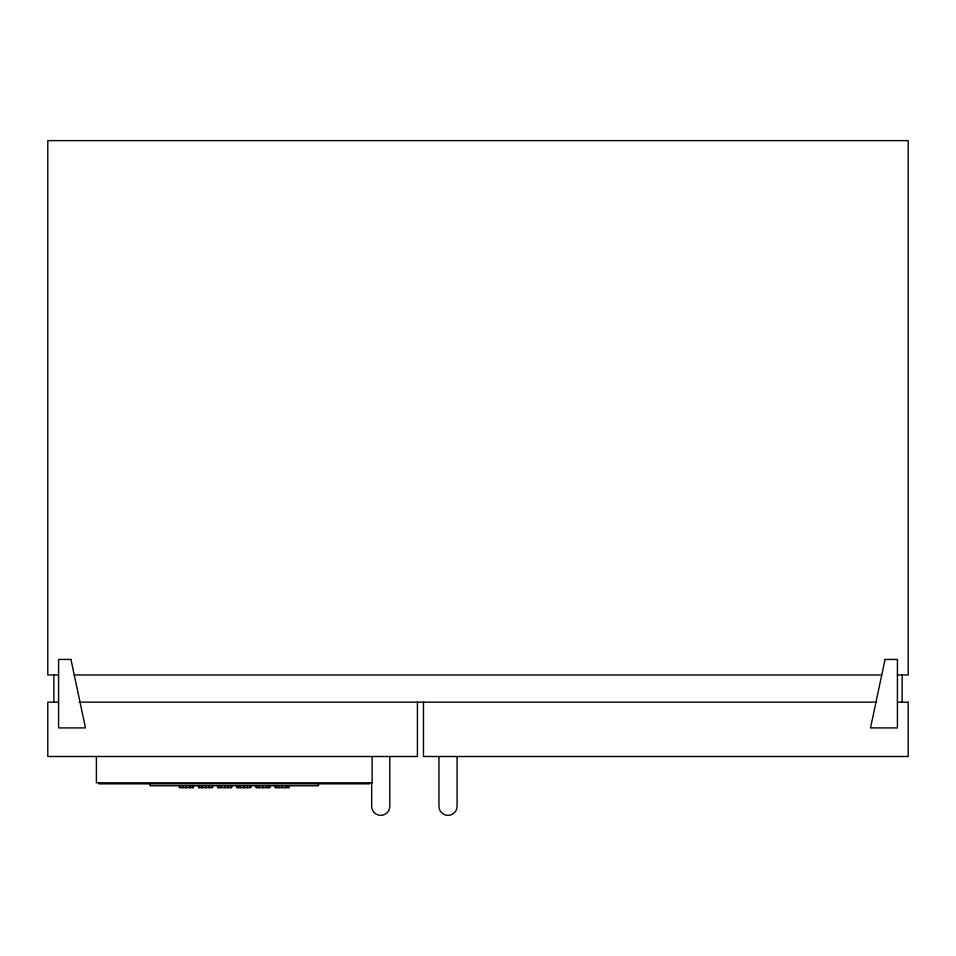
<?xml version="1.0" encoding="UTF-8"?>
<svg xmlns="http://www.w3.org/2000/svg" width="956" height="956" viewBox="0 0 956 956"><rect width="100%" height="100%" fill="white"/><g stroke="black" fill="none" stroke-linecap="round" stroke-linejoin="round"><path stroke-width="1.43" d="M58.579 674.984L47.8 674.984L47.8 140.628L908.2 140.628L908.2 674.984L897.421 674.984M74.245 674.984L881.755 674.984M58.579 702.158L47.8 702.158L47.8 756.495L417.414 756.495L417.414 702.158M79.193 702.158L876.795 702.158M897.421 702.158L908.2 702.158L908.2 756.495L423.472 756.495L423.472 702.158M902.141 674.984L902.141 702.158M457.076 756.495L457.076 806.314A9.058 9.058 0 0 1 448.017 815.372A9.058 9.058 0 0 1 438.959 806.314L438.959 756.495M389.797 756.495L389.797 806.314A9.058 9.058 0 0 1 380.739 815.372A9.058 9.058 0 0 1 371.681 806.314L371.681 782.797M372.135 756.495L372.135 782.797L96.389 782.797L96.389 756.495M369.494 782.797L369.494 783.848L99.03 783.848L99.03 782.797M318.432 783.848L318.432 785.76L150.092 785.76L150.092 783.848M289.19 785.76L289.19 787.66L275.065 787.66L275.065 785.76M288.246 785.76L288.246 787.66M285.653 785.76L285.653 787.66M282.128 785.76L282.128 787.66M278.602 785.76L278.602 787.66M276.009 785.76L276.009 787.66M270.046 785.76L270.046 787.66L255.921 787.66L255.921 785.76M269.09 785.76L269.09 787.66M266.509 785.76L266.509 787.66M262.984 785.76L262.984 787.66M259.446 785.76L259.446 787.66M256.865 785.76L256.865 787.66M250.89 785.76L250.89 787.66L236.777 787.66L236.777 785.76M249.946 785.76L249.946 787.66M247.365 785.76L247.365 787.66M243.84 785.76L243.84 787.66M240.303 785.76L240.303 787.66M237.721 785.76L237.721 787.66M231.746 785.76L231.746 787.66L217.633 787.66L217.633 785.76M230.802 785.76L230.802 787.66M228.221 785.76L228.221 787.66M224.684 785.76L224.684 787.66M221.159 785.76L221.159 787.66M218.577 785.76L218.577 787.66M212.602 785.76L212.602 787.66L198.478 787.66L198.478 785.76M211.658 785.76L211.658 787.66M209.077 785.76L209.077 787.66M205.54 785.76L205.54 787.66M202.015 785.76L202.015 787.66M199.434 785.76L199.434 787.66M193.459 785.76L193.459 787.66L179.334 787.66L179.334 785.76M192.514 785.76L192.514 787.66M189.921 785.76L189.921 787.66M186.396 785.76L186.396 787.66M182.871 785.76L182.871 787.66M180.278 785.76L180.278 787.66M53.859 674.984L53.859 702.158M885.053 659.437L870.51 727.898L897.421 727.898L897.421 659.437L885.053 659.437M70.947 659.437L58.579 659.437L58.579 727.898L85.49 727.898L70.947 659.437"/></g></svg>
